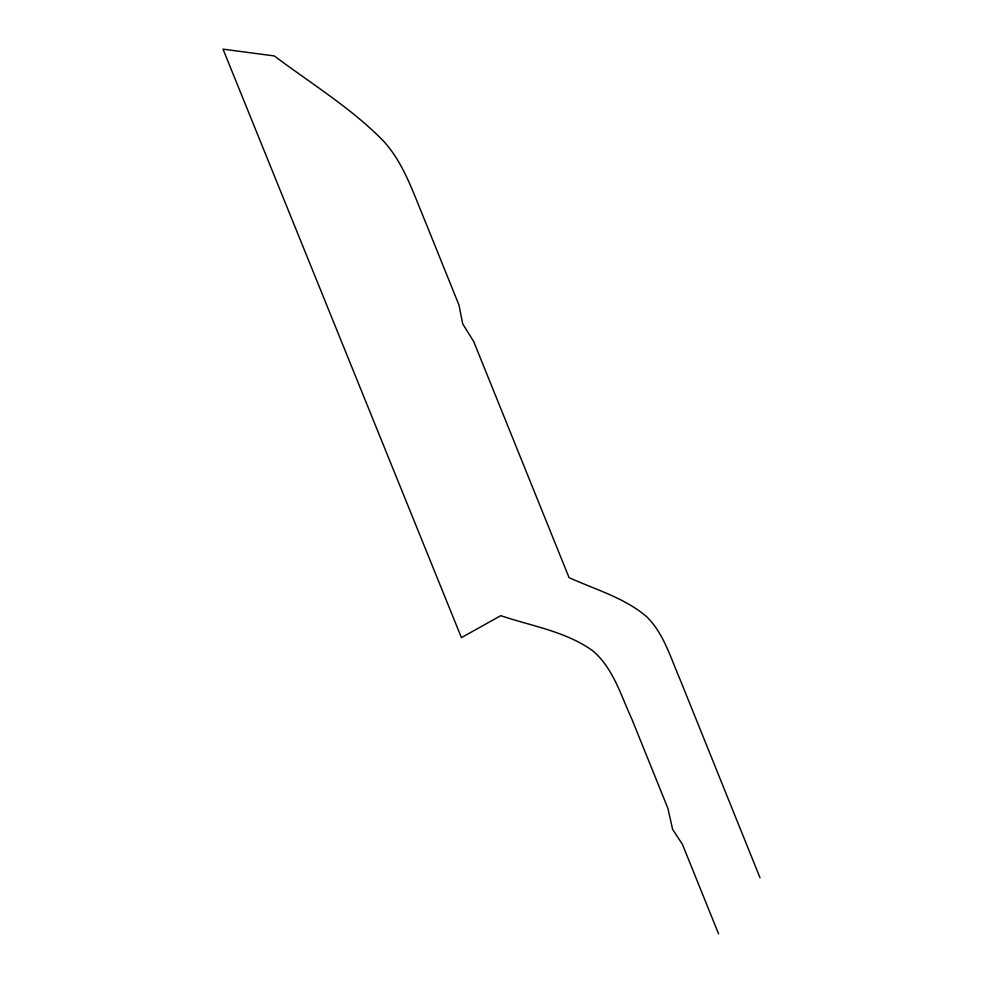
<?xml version="1.0" encoding="UTF-8"?>
<svg xmlns="http://www.w3.org/2000/svg" width="983" height="983" viewBox="0 0 983 983"><rect width="100%" height="100%" fill="white"/><g stroke="black" fill="none" stroke-linecap="round" stroke-linejoin="round"><path stroke-width="1.47" d="M718.573 933.85L682.448 844.385L672.581 829.296L667.973 808.554L631.762 718.856C620.887 695.411 613.343 668.489 593.081 651.053C566.061 631.381 531.815 626.208 500.802 615.665L461.42 637.623L223.018 49.15L274.306 55.933C310.874 83.42 350.513 107.577 382.78 140.323C402.17 160.954 411.545 188.244 422.174 213.901L458.987 305.074L462.723 323.899L473.695 341.494L569.059 577.623C595.293 589.579 624.389 597.639 646.654 616.71C663.795 633.482 670.431 657.418 679.794 678.798L759.982 877.684"/></g></svg>
